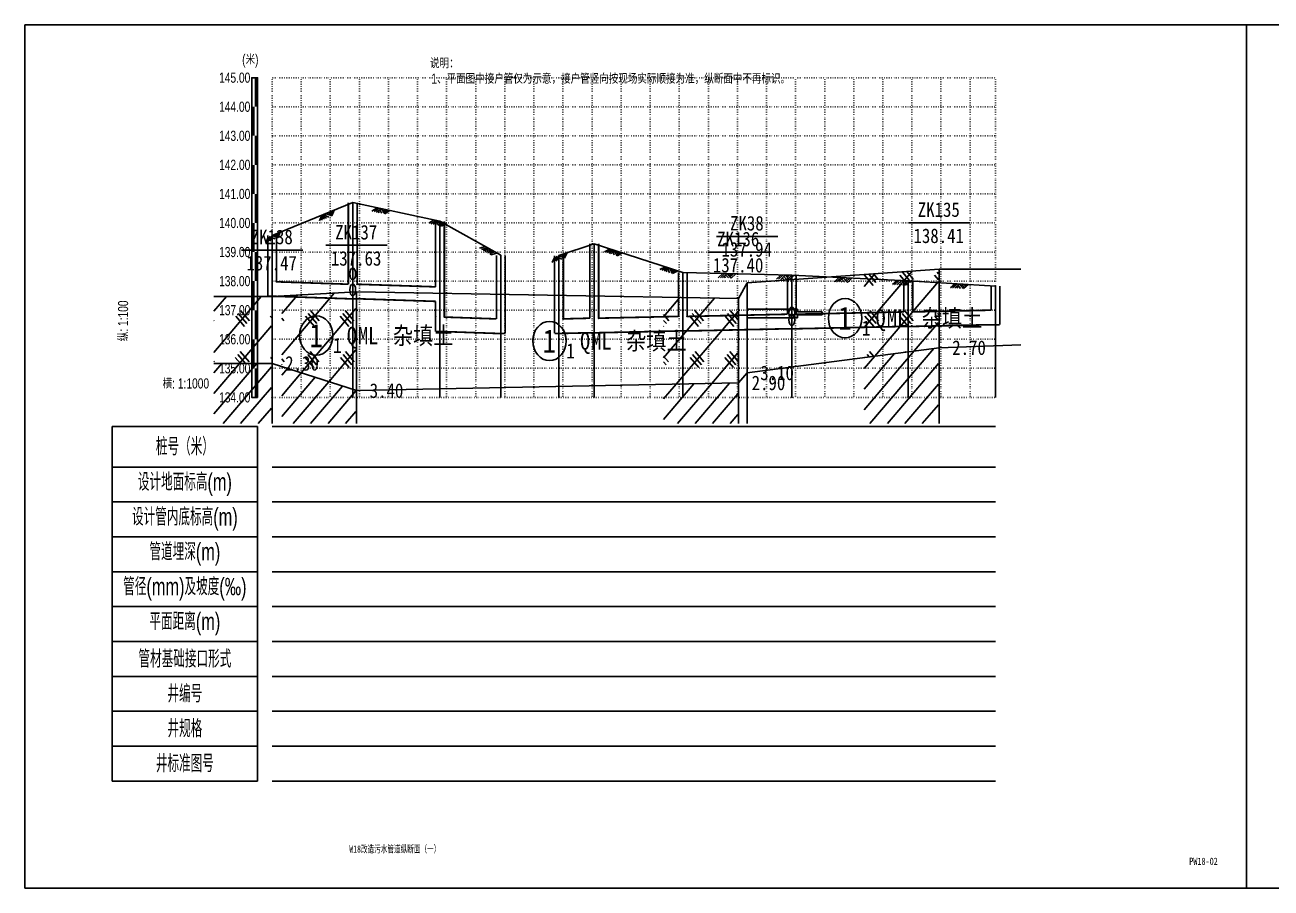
# Model space of a CAD drawing. Extents: x 529262 to 576451, y 2694391 to 2717535.
# Drawn here: x 571451.3 to 571879.8, y 2707946.5 to 2708243.5 of the extents above; entities that cross this region are included whole.
import ezdxf
from ezdxf.enums import TextEntityAlignment as Align
from ezdxf.xclip import XClip

# ---------------------------------------------------------------- set-up
doc = ezdxf.new("R2010")
doc.units = 0
doc.header["$XCLIPFRAME"] = 0
doc.linetypes.add('DOT', pattern=[6.35, 0, -6.35])
doc.linetypes.add('sx', pattern=[10, 5, 0, 5, 0])
for name, color, linetype in [('GICAD_QUYANG', 7, 'Continuous'), ('GPSCOMMON', 7, 'Continuous'), ('P-说明', 7, 'Continuous'), ('PP-COM', 7, 'Continuous'), ('W-标注', 2, 'Continuous'), ('图框线', 7, 'Continuous'), ('地质-原位曲线', 7, 'Continuous'), ('地质-地层符号', 3, 'Continuous'), ('地质-地层线', 7, 'Continuous'), ('地质-地面线', 7, 'Continuous'), ('地质-填充花纹', 4, 'Continuous'), ('地质-文字', 7, 'Continuous'), ('地质-标贯', 7, 'Continuous'), ('地质-钻孔', 7, 'Continuous'), ('纵断_分栏线', 5, 'Continuous'), ('纵断_地面线', 3, 'Continuous'), ('纵断_标注', 2, 'Continuous'), ('纵断_标注_支管', 2, 'Continuous'), ('纵断_表头', 2, 'Continuous'), ('纵断_设计线', 1, 'Continuous'), ('纵断_高程网格', 8, 'DOT')]:
    doc.layers.add(name, color=color, linetype=linetype)
doc.layers.add('纵断污水井', color=7, linetype='Continuous', lineweight=60)
doc.layers.add('纵断污水管', color=224, linetype='Continuous', lineweight=60)
doc.styles.add('JieTuHzTxt', font='smsim.shx', dxfattribs={"width": 0.7, "bigfont": 'smfs.shx'})
doc.styles.add('SEMDI', font='smsim.shx', dxfattribs={"width": 0.75, "bigfont": 'smfs.shx'})
doc.styles.add('SMEDI', font='smsim.shx', dxfattribs={"width": 0.75, "height": 3.5, "bigfont": 'smfs.shx'})
doc.styles.get("Standard").update_dxf_attribs({"font": '', "height": 2.5, "bigfont": 'smfs.shx'})
doc.styles.add('地层编号', font='', dxfattribs={"width": 0.7, "height": 4})
doc.styles.add('宋体', font='', dxfattribs={"width": 0.75})
doc.styles.add('层底标注', font='', dxfattribs={"width": 0.7, "height": 2.5})
doc.styles.add('岩土名称', font='', dxfattribs={"width": 0.7, "height": 3})
doc.styles.add('时代', font='', dxfattribs={"width": 0.7, "height": 3})
doc.styles.add('标贯动探', font='', dxfattribs={"width": 0.7, "height": 2.5})
doc.styles.add('钻孔标注', font='', dxfattribs={"width": 0.7, "height": 2.5})
doc.styles.get('Standard').set_extended_font_data('FangSong_GB2312')
doc.styles.get('地层编号').set_extended_font_data('FangSong_GB2312')
doc.styles.get('宋体').set_extended_font_data('SimSun')
doc.styles.get('层底标注').set_extended_font_data('FangSong_GB2312')
doc.styles.get('岩土名称').set_extended_font_data('FangSong_GB2312')
doc.styles.get('时代').set_extended_font_data('FangSong_GB2312')
doc.styles.get('标贯动探').set_extended_font_data('FangSong_GB2312')
doc.styles.get('钻孔标注').set_extended_font_data('FangSong_GB2312')
doc.linetypes.add('bzhjcx', pattern='A,0.001,[2,XX1.shx,S=1,R=0,X=1,Y=0],-2', length=2.001)

# ---------------------------------------------------------------- blocks, each defined once
blk = doc.blocks.new('A3WK')
at = {"layer": '图框线'}
blk.add_lwpolyline([(0, 0), (420, 0), (420, 297), (0, 297), (0, 0)], dxfattribs=at)
blk = doc.blocks.new('市政排水（YZ）_zdbt')
at = {"color": 0, "linetype": 'ByBlock', "lineweight": -2}
for p, q in [((-50, 0), (0, 0)), ((-50, -122), (-50, 0)), ((0, -122), (0, 0)), ((-50, -14), (0, -14)), ((-50, -26), (0, -26)), ((-50, -38), (0, -38)), ((-50, -50), (0, -50)), ((-50, -62), (0, -62)), ((-50, -74), (0, -74)), ((-50, -86), (0, -86)), ((-50, -98), (0, -98)), ((-50, -110), (0, -110)), ((-50, -122), (0, -122))]:
    blk.add_line(p, q, dxfattribs=at)
at = {"color": 0, "linetype": 'ByBlock', "lineweight": -2, "char_height": 6, "attachment_point": 5, "style": 'JieTuHzTxt'}
for s, insert in [('桩号（米）', (-25, -7)), ('设计地面标高(m)', (-25, -20)), ('设计管内底标高(m)', (-25, -32)), ('管道埋深(m)', (-25, -44)), ('管径(mm)及坡度(‰)', (-25, -56)), ('平面距离(m)', (-25, -68)), ('管材基础接口形式', (-25, -80)), ('井编号', (-25, -92)), ('井规格', (-25, -104)), ('井标准图号', (-25, -116))]:
    blk.add_mtext(s, dxfattribs=dict(at, insert=insert))
blk = doc.blocks.new('VSDesignLineBlock')
at = {"color": 0, "linetype": 'Continuous'}
for p, q in [((-1.5, 0), (-3, -1.5)), ((-0.75, 0), (-2.25, -1.5)), ((0, 0), (-1.5, -1.5)), ((0, 0), (1.5, -1.5)), ((1.5, 0), (0.75, -0.75)), ((2.25, 0), (1.12, -1.12)), ((3, 0), (1.5, -1.5)), ((-0.98, -0.98), (-0.46, -1.5)), ((-0.5, -0.5), (0.5, -1.5))]:
    blk.add_line(p, q, dxfattribs=at)
blk = doc.blocks.new('A$C46B51A9A')
at = {"color": 8}
for points in [[(-64.05, -64.52), (-64.05, -62.52), (-63.05, -64.52), (-63.05, -62.52)], [(-172.98, -76.24), (-172.98, -74.24), (-171.98, -76.24), (-171.98, -74.24)]]:
    blk.add_solid(points, dxfattribs=at)
at = {"layer": '地质-原位曲线', "color": 8, "linetype": 'Continuous'}
for p, q in [((-59.4, -10.28), (-39.4, -10.28)), ((-39.4, -10.28), (-39.4, -10.78)), ((-44.4, -11.78), (-59.4, -11.78)), ((-39.4, -10.78), (-49.4, -10.78)), ((-49.4, -10.78), (-49.4, -11.28)), ((-49.4, -11.28), (-44.4, -11.28)), ((-44.4, -11.28), (-44.4, -11.78)), ((-168.33, -13.5), (-158.33, -13.5)), ((-158.33, -15), (-168.33, -15)), ((-158.33, -13.5), (-158.33, -14)), ((-158.33, -14), (-153.33, -14)), ((-153.33, -14.5), (-158.33, -14.5)), ((-158.33, -14.5), (-158.33, -15)), ((-153.33, -14), (-153.33, -14.5))]:
    blk.add_line(p, q, dxfattribs=at)
at = {"layer": '地质-地层符号', "color": 8, "linetype": 'Continuous'}
for centre in [(-5.77, -8.6), (-35.55, -9.86), (-104.08, -13.05), (-69.03, -11.99), (-148.68, -15.07), (-255.64, -18.07), (-208.46, -19), (-69.03, -37.49), (-35.55, -36.49), (-5.77, -38.85), (-104.08, -42.43), (-208.46, -45), (-148.68, -45.82), (-255.64, -48.7), (-35.55, -58.74), (-69.03, -64.74), (-208.46, -68.13), (-5.77, -68.1), (-104.08, -72.93), (-255.64, -75.95), (-148.68, -76.82)]:
    blk.add_ellipse(centre, major_axis=(0, 3.38), ratio=1, dxfattribs=at)
at = {"layer": '地质-地层线', "color": 8}
for p, q in [((-59.55, -19.27), (-12.31, -16.71)), ((-12.31, -16.71), (0, -17.5)), ((-129.65, -20.15), (-79.28, -18.71)), ((-79.28, -18.71), (-59.55, -19.27)), ((0, -17.5), (20, -17.5)), ((-168.48, -24.49), (-129.65, -20.15)), ((-284.57, -22.85), (-264.57, -22.85)), ((-264.57, -22.85), (-247.48, -27.54)), ((-170.22, -26.21), (-168.48, -24.49)), ((-247.48, -27.54), (-170.22, -26.21))]:
    blk.add_line(p, q, dxfattribs=at)
at = {"layer": '地质-地层线', "color": 8, "linetype": 'bzhjcx'}
for p, q in [((-79.28, -56.71), (-59.55, -55.27)), ((-59.55, -55.27), (-12.31, -54.71)), ((-12.31, -54.71), (0, -66.5)), ((-129.65, -74.15), (-79.28, -56.71)), ((-264.57, -80.85), (-247.48, -63.54)), ((-247.48, -63.54), (-170.22, -62.71)), ((-170.22, -62.71), (-168.48, -64.49)), ((-168.48, -64.49), (-129.65, -74.15)), ((0, -66.5), (20, -66.5)), ((-284.57, -80.85), (-264.57, -80.85))]:
    blk.add_line(p, q, dxfattribs=at)
at = {"layer": '地质-地面线', "color": 8, "linetype": 'Continuous'}
for p, q in [((-12.31, -0.21), (0, 0)), ((0, 0), (20, 0)), ((-59.55, -3.27), (-12.31, -0.21)), ((-79.28, -6.71), (-59.55, -3.27)), ((-168.48, -8.99), (-129.65, -6.65)), ((-129.65, -6.65), (-79.28, -6.71)), ((-264.57, -11.35), (-247.48, -10.54)), ((-247.48, -10.54), (-170.22, -11.71)), ((-170.22, -11.71), (-168.48, -8.99)), ((-284.57, -11.35), (-264.57, -11.35))]:
    blk.add_line(p, q, dxfattribs=at)
at = {"layer": '地质-填充花纹', "color": 8, "linetype": 'Continuous'}
for p, q in [((-27.46, -12.48), (-15.39, -0.41)), ((-27.46, -5.4), (-22.95, -0.9)), ((-22.75, -2.37), (-24.15, -0.97)), ((-22.25, -1.87), (-23.21, -0.91)), ((-21.75, -1.37), (-22.27, -0.85)), ((-15.61, -2.37), (-17.38, -0.6)), ((-15.11, -1.87), (-16.5, -0.48)), ((-14.61, -1.37), (-15.56, -0.42)), ((-74.7, -17.29), (-60.93, -3.51)), ((-74.7, -10.22), (-69.48, -5)), ((-25.33, -17.41), (-12.46, -4.55)), ((-144.8, -16.68), (-135.11, -6.98)), ((-144.8, -9.6), (-142.63, -7.44)), ((-142.96, -9.44), (-144.73, -7.68)), ((-142.46, -8.94), (-143.89, -7.51)), ((-141.96, -8.44), (-142.95, -7.46)), ((-135.82, -9.44), (-137.58, -7.68)), ((-135.32, -8.94), (-137.08, -7.18)), ((-134.82, -8.44), (-136.21, -7.05)), ((-129.8, -8.46), (-130.58, -7.68)), ((-129.8, -7.46), (-130.08, -7.18)), ((-94.43, -8.74), (-92.39, -6.69)), ((-94.43, -15.81), (-85.32, -6.7)), ((-92.89, -8.94), (-94.43, -7.4)), ((-93.39, -9.44), (-94.43, -8.4)), ((-92.39, -8.44), (-94.14, -6.69)), ((-90.58, -19.03), (-79.43, -7.88)), ((-86.39, -9.44), (-88.16, -7.68)), ((-85.89, -8.94), (-87.66, -7.18)), ((-85.39, -8.44), (-87.14, -6.7)), ((-79.43, -9.26), (-81.02, -7.68)), ((-79.43, -8.26), (-80.52, -7.18)), ((-79.43, -7.26), (-79.99, -6.7)), ((-72.25, -9.44), (-74.02, -7.68)), ((-71.75, -8.94), (-73.52, -7.18)), ((-71.25, -8.44), (-73.02, -6.68)), ((-65.11, -9.44), (-66.87, -7.68)), ((-64.61, -8.94), (-66.37, -7.18)), ((-64.11, -8.44), (-65.87, -6.68)), ((-59.7, -7.85), (-59.87, -7.68)), ((-22.68, -9.44), (-24.45, -7.68)), ((-22.18, -8.94), (-23.95, -7.18)), ((-21.68, -8.44), (-23.45, -6.68)), ((-15.68, -9.44), (-17.45, -7.68)), ((-15.18, -8.94), (-16.95, -7.18)), ((-14.68, -8.44), (-16.45, -6.68)), ((-142.66, -21.61), (-129.8, -8.75)), ((-69.33, -18.99), (-59.7, -9.36)), ((-279.72, -17.24), (-273.82, -11.35)), ((-278.25, -22.85), (-266.75, -11.35)), ((-262.63, -21.37), (-252.02, -10.76)), ((-262.63, -14.3), (-259.44, -11.11)), ((-185.37, -14.82), (-182.08, -11.53)), ((-185.37, -21.89), (-175.11, -11.64)), ((-17.85, -17.01), (-12.46, -11.62)), ((-277.31, -16.51), (-279.08, -14.75)), ((-276.81, -16.01), (-278.58, -14.25)), ((-276.31, -15.51), (-278.08, -13.75)), ((-270.17, -16.51), (-271.93, -14.75)), ((-269.67, -16.01), (-271.43, -14.25)), ((-269.17, -15.51), (-270.93, -13.75)), ((-264.72, -14.96), (-264.93, -14.75)), ((-258.66, -24.47), (-247.63, -13.44)), ((-256.02, -16.51), (-257.79, -14.75)), ((-255.52, -16.01), (-257.29, -14.25)), ((-255.02, -15.51), (-256.79, -13.75)), ((-249.02, -16.51), (-250.79, -14.75)), ((-248.52, -16.01), (-250.29, -14.25)), ((-248.02, -15.51), (-249.79, -13.75)), ((-184.31, -15.51), (-185.37, -14.46)), ((-182.83, -26.43), (-170.37, -13.96)), ((-178.31, -16.51), (-180.08, -14.75)), ((-177.81, -16.01), (-179.58, -14.25)), ((-177.31, -15.51), (-179.08, -13.75)), ((-171.17, -16.51), (-172.94, -14.75)), ((-170.67, -16.01), (-172.44, -14.25)), ((-170.37, -15.32), (-171.94, -13.75)), ((-142.89, -16.51), (-144.65, -14.75)), ((-142.39, -16.01), (-144.15, -14.25)), ((-141.89, -15.51), (-143.65, -13.75)), ((-135.89, -16.51), (-137.65, -14.75)), ((-135.39, -16.01), (-137.15, -14.25)), ((-134.89, -15.51), (-136.65, -13.75)), ((-129.8, -15.46), (-130.51, -14.75)), ((-129.8, -14.46), (-130.01, -14.25)), ((-92.96, -16.01), (-94.43, -14.54)), ((-92.46, -15.51), (-94.23, -13.75)), ((-86.32, -16.51), (-88.09, -14.75)), ((-85.82, -16.01), (-87.59, -14.25)), ((-85.32, -15.51), (-87.09, -13.75)), ((-83.3, -18.82), (-79.43, -14.95)), ((-79.43, -16.4), (-81.09, -14.75)), ((-79.43, -15.4), (-80.59, -14.25)), ((-79.43, -14.4), (-80.09, -13.75)), ((-72.18, -16.51), (-73.94, -14.75)), ((-71.68, -16.01), (-73.44, -14.25)), ((-71.18, -15.51), (-72.94, -13.75)), ((-65.18, -16.51), (-66.94, -14.75)), ((-64.68, -16.01), (-66.44, -14.25)), ((-64.18, -15.51), (-65.94, -13.75)), ((-59.7, -14.85), (-59.8, -14.75)), ((-22.75, -16.51), (-24.52, -14.75)), ((-22.25, -16.01), (-24.02, -14.25)), ((-21.75, -15.51), (-23.52, -13.75)), ((-15.61, -16.51), (-17.38, -14.75)), ((-15.11, -16.01), (-16.88, -14.25)), ((-14.61, -15.51), (-16.38, -13.75)), ((-271.18, -22.85), (-264.72, -16.39)), ((-262.17, -15.51), (-262.63, -15.05)), ((-184.81, -16.01), (-185.37, -15.46)), ((-185.31, -16.51), (-185.37, -16.46)), ((-134.7, -20.72), (-129.8, -15.82)), ((-93.46, -16.51), (-94.43, -15.54)), ((-62.46, -19.19), (-59.7, -16.43)), ((-27.46, -30.15), (-14.11, -16.8)), ((-27.46, -26.62), (-17.85, -17.01)), ((-94.43, -33.49), (-79.66, -18.72)), ((-94.43, -29.95), (-83.3, -18.82)), ((-94.43, -26.42), (-86.94, -18.93)), ((-94.43, -22.88), (-90.58, -19.03)), ((-94.43, -19.35), (-94.22, -19.14)), ((-74.7, -20.83), (-72.77, -18.89)), ((-74.7, -24.36), (-69.33, -18.99)), ((-74.7, -27.9), (-65.9, -19.09)), ((-74.7, -31.43), (-62.46, -19.19)), ((-27.46, -23.08), (-21.59, -17.21)), ((-27.46, -19.55), (-25.33, -17.41)), ((-27.46, -33.69), (-12.46, -18.69)), ((-276.97, -22.85), (-278.51, -21.32)), ((-276.24, -22.59), (-278.01, -20.82)), ((-269.97, -22.85), (-271.51, -21.32)), ((-269.24, -22.59), (-271.01, -20.82)), ((-255.6, -23.09), (-257.36, -21.32)), ((-255.1, -22.59), (-256.86, -20.82)), ((-253.11, -26), (-247.63, -20.51)), ((-248.45, -23.09), (-250.22, -21.32)), ((-247.95, -22.59), (-249.72, -20.82)), ((-177.74, -23.09), (-179.51, -21.32)), ((-177.24, -22.59), (-179.01, -20.82)), ((-175.64, -26.3), (-170.37, -21.03)), ((-170.74, -23.09), (-172.51, -21.32)), ((-170.37, -22.46), (-172.01, -20.82)), ((-144.8, -34.35), (-130.72, -20.27)), ((-144.8, -30.82), (-134.7, -20.72)), ((-144.8, -27.28), (-138.68, -21.16)), ((-143.81, -21.74), (-144.23, -21.32)), ((-142.91, -21.64), (-143.73, -20.82)), ((-136.48, -20.92), (-136.58, -20.82)), ((-74.7, -34.97), (-59.7, -19.97)), ((-279.72, -24.31), (-278.25, -22.85)), ((-279.72, -27.85), (-274.72, -22.85)), ((-279.72, -31.39), (-271.18, -22.85)), ((-279.72, -34.92), (-267.64, -22.85)), ((-279.72, -38.46), (-264.72, -23.46)), ((-277.97, -22.85), (-279.01, -21.82)), ((-270.97, -22.85), (-272.01, -21.82)), ((-264.72, -21.96), (-264.86, -21.82)), ((-262.1, -22.59), (-262.63, -22.05)), ((-262.6, -23.09), (-262.63, -23.05)), ((-256.1, -23.59), (-257.86, -21.82)), ((-248.95, -23.59), (-250.72, -21.82)), ((-184.38, -22.59), (-185.37, -21.6)), ((-184.88, -23.09), (-185.37, -22.6)), ((-178.24, -23.59), (-180.01, -21.82)), ((-171.24, -23.59), (-173.01, -21.82)), ((-144.8, -23.75), (-142.66, -21.61)), ((-144.8, -37.89), (-129.8, -22.89)), ((-144.71, -21.84), (-144.73, -21.82)), ((-94.43, -37.02), (-79.43, -22.02)), ((-74.7, -38.5), (-59.7, -23.5)), ((-27.46, -37.22), (-12.46, -22.22)), ((-262.63, -24.9), (-261.43, -23.71)), ((-262.63, -28.44), (-258.66, -24.47)), ((-262.63, -31.97), (-255.89, -25.23)), ((-94.43, -40.56), (-79.43, -25.56)), ((-279.72, -41.99), (-264.72, -26.99)), ((-262.63, -35.51), (-253.11, -26)), ((-262.63, -39.04), (-250.34, -26.76)), ((-262.63, -42.58), (-247.63, -27.58)), ((-185.37, -39.57), (-172.04, -26.24)), ((-185.37, -36.03), (-175.64, -26.3)), ((-185.37, -32.5), (-179.24, -26.37)), ((-185.37, -28.96), (-182.83, -26.43)), ((-144.8, -41.42), (-129.8, -26.42)), ((-74.7, -42.04), (-59.7, -27.04)), ((-27.46, -40.76), (-12.46, -25.76)), ((-185.37, -43.1), (-170.37, -28.1)), ((-144.8, -44.96), (-129.8, -29.96)), ((-94.43, -44.09), (-79.43, -29.09)), ((-27.46, -44.3), (-12.46, -29.3)), ((-279.72, -45.53), (-264.72, -30.53)), ((-262.63, -46.12), (-247.63, -31.12)), ((-185.37, -46.64), (-170.37, -31.64)), ((-74.7, -45.57), (-59.7, -30.57)), ((-279.72, -49.06), (-264.72, -34.06)), ((-144.8, -48.5), (-129.8, -33.5)), ((-94.43, -47.63), (-79.43, -32.63)), ((-74.7, -49.11), (-59.7, -34.11)), ((-27.46, -47.83), (-12.46, -32.83)), ((-262.63, -49.65), (-247.63, -34.65)), ((-185.37, -50.17), (-170.37, -35.17)), ((-94.43, -51.16), (-79.43, -36.16)), ((-27.46, -51.37), (-12.46, -36.37)), ((-279.72, -52.6), (-264.72, -37.6)), ((-262.63, -53.19), (-247.63, -38.19)), ((-144.8, -52.03), (-129.8, -37.03)), ((-74.7, -52.65), (-59.7, -37.65)), ((-185.37, -53.71), (-170.37, -38.71)), ((-144.8, -55.57), (-129.8, -40.57)), ((-94.43, -54.7), (-79.43, -39.7)), ((-27.45, -54.89), (-12.46, -39.9)), ((-279.72, -56.13), (-264.72, -41.13)), ((-262.63, -56.72), (-247.63, -41.72)), ((-185.37, -57.24), (-170.37, -42.24)), ((-74.7, -56.18), (-59.7, -41.18)), ((-279.72, -59.67), (-264.72, -44.67)), ((-144.8, -59.1), (-129.8, -44.1)), ((-94.43, -58.24), (-79.43, -43.24)), ((-71.1, -56.11), (-59.7, -44.72)), ((-23.87, -54.84), (-12.46, -43.44)), ((-262.63, -60.26), (-247.63, -45.26)), ((-185.37, -60.78), (-170.37, -45.78)), ((-94.43, -61.77), (-79.43, -46.77)), ((-20.29, -54.8), (-12.46, -46.97)), ((-279.72, -63.21), (-264.72, -48.21)), ((-262.63, -63.79), (-247.63, -48.79)), ((-144.8, -62.64), (-129.8, -47.64)), ((-67.29, -55.84), (-59.7, -48.25)), ((-183.91, -62.86), (-170.37, -49.32)), ((-144.8, -66.17), (-129.8, -51.17)), ((-89.3, -60.18), (-79.43, -50.31)), ((-16.71, -54.76), (-12.46, -50.51)), ((-279.72, -66.74), (-264.72, -51.74)), ((-262.63, -67.33), (-247.63, -52.33)), ((-180.34, -62.82), (-170.37, -52.85)), ((-63.47, -55.56), (-59.7, -51.79)), ((-279.72, -70.28), (-264.72, -55.28)), ((-144.8, -69.71), (-129.8, -54.71)), ((-83.89, -58.3), (-79.43, -53.84)), ((-64.91, -57.57), (-64.91, -55.66)), ((-27.46, -55.27), (-12.46, -55.27)), ((-26.41, -55.27), (-26.41, -54.88)), ((-22.91, -57.57), (-22.91, -55.27)), ((-19.41, -55.27), (-19.41, -54.79)), ((-15.91, -57.57), (-15.91, -55.27)), ((-13.13, -54.71), (-12.46, -54.04)), ((-262.63, -70.86), (-247.63, -55.86)), ((-176.76, -62.78), (-170.37, -56.39)), ((-82.41, -59.87), (-82.41, -57.79)), ((-81.79, -57.57), (-79.43, -57.57)), ((-74.7, -57.57), (-59.7, -57.57)), ((-71.91, -57.57), (-71.91, -56.17)), ((-68.41, -59.87), (-68.41, -57.57)), ((-61.41, -59.87), (-61.41, -57.57)), ((-27.46, -57.57), (-12.46, -57.57)), ((-26.41, -59.71), (-26.41, -57.57)), ((-19.41, -59.71), (-19.41, -57.57)), ((-279.72, -73.81), (-264.72, -58.81)), ((-261.77, -73.54), (-247.63, -59.4)), ((-173.19, -62.74), (-170.37, -59.92)), ((-142.51, -70.96), (-129.8, -58.24)), ((-88.43, -59.87), (-79.43, -59.87)), ((-85.91, -62.17), (-85.91, -59.87)), ((-74.7, -59.87), (-59.7, -59.87)), ((-71.91, -62.17), (-71.91, -59.87)), ((-64.91, -62.17), (-64.91, -59.87)), ((-139.68, -71.66), (-129.8, -61.78)), ((-92.91, -62.17), (-92.91, -61.43)), ((-279.72, -77.35), (-264.72, -62.35)), ((-258.24, -73.54), (-247.63, -62.94)), ((-180.41, -64.47), (-180.41, -62.82)), ((-173.41, -64.47), (-173.41, -62.74)), ((-94.43, -62.17), (-79.43, -62.17)), ((-89.41, -64.47), (-89.41, -62.17)), ((-82.41, -64.47), (-82.41, -62.17)), ((-74.7, -62.17), (-59.7, -62.17)), ((-68.41, -64.47), (-68.41, -62.17)), ((-61.41, -64.47), (-61.41, -62.17)), ((-279.68, -80.85), (-264.72, -65.88)), ((-248.39, -64.47), (-247.63, -64.47)), ((-185.37, -64.47), (-170.37, -64.47)), ((-183.91, -66.77), (-183.91, -64.47)), ((-176.91, -66.77), (-176.91, -64.47)), ((-136.85, -72.36), (-129.8, -65.32)), ((-94.43, -64.47), (-79.43, -64.47)), ((-92.91, -66.77), (-92.91, -64.47)), ((-85.91, -66.77), (-85.91, -64.47)), ((-74.7, -64.47), (-59.7, -64.47)), ((-71.91, -65.27), (-71.91, -64.47)), ((-64.91, -65.27), (-64.91, -64.47)), ((-250.66, -66.77), (-247.63, -66.77)), ((-250.41, -69.07), (-250.41, -66.77)), ((-185.37, -66.77), (-170.37, -66.77)), ((-180.41, -69.07), (-180.41, -66.77)), ((-173.41, -69.07), (-173.41, -66.77)), ((-94.43, -66.77), (-79.43, -66.77)), ((-89.41, -69.07), (-89.41, -66.77)), ((-82.41, -69.07), (-82.41, -66.77)), ((-276.15, -80.85), (-264.72, -69.42)), ((-253.91, -71.37), (-253.91, -70.06)), ((-252.94, -69.07), (-247.63, -69.07)), ((-185.37, -69.07), (-170.37, -69.07)), ((-183.91, -71.37), (-183.91, -69.07)), ((-176.91, -71.37), (-176.91, -69.07)), ((-134.02, -73.07), (-129.8, -68.85)), ((-94.43, -69.07), (-79.43, -69.07)), ((-92.91, -71.37), (-92.91, -69.07)), ((-85.91, -71.37), (-85.91, -69.07)), ((-255.21, -71.37), (-247.63, -71.37)), ((-250.41, -73.54), (-250.41, -71.37)), ((-185.37, -71.37), (-170.37, -71.37)), ((-180.41, -72.71), (-180.41, -71.37)), ((-173.41, -72.71), (-173.41, -71.37)), ((-144.8, -71.37), (-140.83, -71.37)), ((-141.91, -71.37), (-141.91, -71.1)), ((-138.41, -73.67), (-138.41, -71.97)), ((-131.18, -73.77), (-129.8, -72.39)), ((-94.43, -71.37), (-79.43, -71.37)), ((-89.41, -73.67), (-89.41, -71.37)), ((-82.41, -73.67), (-82.41, -71.37)), ((-272.61, -80.85), (-264.72, -72.95)), ((-144.8, -73.67), (-131.59, -73.67)), ((-141.91, -75.97), (-141.91, -73.67)), ((-134.91, -75.97), (-134.91, -73.67)), ((-94.43, -73.67), (-79.43, -73.67)), ((-92.91, -75.97), (-92.91, -73.67)), ((-85.91, -75.97), (-85.91, -73.67)), ((-269.08, -80.85), (-264.72, -76.49)), ((-144.8, -75.97), (-129.8, -75.97)), ((-138.41, -78.27), (-138.41, -75.97)), ((-131.41, -78.27), (-131.41, -75.97)), ((-94.43, -75.97), (-79.43, -75.97)), ((-89.41, -78.27), (-89.41, -75.97)), ((-82.41, -78.27), (-82.41, -75.97)), ((-144.8, -78.27), (-129.8, -78.27)), ((-141.91, -79.15), (-141.91, -78.27)), ((-134.91, -79.15), (-134.91, -78.27)), ((-94.43, -78.27), (-79.43, -78.27)), ((-92.91, -80.57), (-92.91, -78.27)), ((-85.91, -80.57), (-85.91, -78.27)), ((-278.41, -82.87), (-278.41, -80.85)), ((-271.41, -82.87), (-271.41, -80.85)), ((-265.54, -80.85), (-264.72, -80.03)), ((-94.43, -80.57), (-79.43, -80.57)), ((-89.41, -81.19), (-89.41, -80.57)), ((-82.41, -81.55), (-82.41, -80.57)), ((-279.72, -82.87), (-264.72, -82.87)), ((-274.91, -85.17), (-274.91, -82.87)), ((-267.91, -85.17), (-267.91, -82.87)), ((-279.72, -85.17), (-264.72, -85.17)), ((-278.41, -85.85), (-278.41, -85.17)), ((-271.41, -85.85), (-271.41, -85.17))]:
    blk.add_line(p, q, dxfattribs=at)
at = {"layer": '地质-钻孔', "color": 8, "linetype": 'Continuous'}
for p, q in [((-18.5, 7.8), (-6.12, 7.8)), ((-6.19, 8), (6.19, 8)), ((-65.74, 4.72), (-53.36, 4.72)), ((-135.84, 1.35), (-123.46, 1.35)), ((-85.47, 1.3), (-73.1, 1.3)), ((-174.67, -1), (-162.29, -1)), ((-270.76, -3.35), (-258.38, -3.35)), ((-253.67, -2.54), (-241.29, -2.54)), ((-176.41, -3.71), (-164.03, -3.71)), ((-13.81, -59.71), (-10.81, -59.71)), ((-171.72, -72.71), (-168.72, -72.71)), ((-248.98, -73.54), (-245.98, -73.54)), ((-131.15, -79.15), (-128.15, -79.15)), ((-80.78, -81.71), (-77.78, -81.71)), ((-266.07, -85.85), (-263.07, -85.85)), ((-1.5, -91.5), (1.5, -91.5))]:
    blk.add_line(p, q, dxfattribs=at)
at = {"layer": '地质-钻孔', "color": 8, "linetype": 'sx'}
for p, q in [((-12.31, -0.21), (-12.31, -59.71)), ((0, 0), (0, -91.5)), ((-59.55, -3.27), (-59.55, -65.27)), ((-129.65, -6.65), (-129.65, -79.15)), ((-79.28, -6.71), (-79.28, -81.71)), ((-247.48, -10.54), (-247.48, -73.54)), ((-168.48, -8.99), (-168.48, -89.49)), ((-264.57, -11.35), (-264.57, -85.85)), ((-170.22, -11.71), (-170.22, -72.71))]:
    blk.add_line(p, q, dxfattribs=at)
at = {"layer": '地质-钻孔', "color": 8, "linetype": 'Continuous'}
for points in [[(-61.05, -65.27), (-58.05, -65.27), (-59.55, -66.77)], [(-169.98, -89.49), (-166.98, -89.49), (-168.48, -90.99)]]:
    blk.add_solid(points, dxfattribs=at)
at = {"layer": 'GICAD_QUYANG', "color": 8, "linetype": 'Continuous', "width": 0.7}
for s, p in [('12.05', (-69.9, -64.52)), ('13.25', (-178.82, -76.24))]:
    blk.add_text(s, height=2, dxfattribs=at).set_placement(p)
at = {"layer": '地质-地层符号', "color": 8, "linetype": 'Continuous'}
for s, height, style, p in [('1', 4, '地层编号', (-36.93, -11.86)), ('Q', 3, '时代', (-29.36, -11.36)), ('ML', 3, '时代', (-27.09, -11.36)), ('杂填土', 3, '岩土名称', (-20.06, -11.36)), ('1', 4, '地层编号', (-7.16, -10.6)), ('Q', 3, '时代', (0.41, -10.1)), ('ML', 3, '时代', (2.69, -10.1)), ('杂填土', 3, '岩土名称', (9.71, -10.1)), ('1', 4, '地层编号', (-70.42, -13.99)), ('Q', 3, '时代', (-62.85, -13.49)), ('ML', 3, '时代', (-60.58, -13.49)), ('杂填土', 3, '岩土名称', (-53.55, -13.49)), ('1', 2.6, '地层编号', (-32.16, -12.86)), ('1', 2.6, '地层编号', (-2.39, -11.6)), ('1', 4, '地层编号', (-105.47, -15.05)), ('Q', 3, '时代', (-97.9, -14.55)), ('ML', 3, '时代', (-95.62, -14.55)), ('杂填土', 3, '岩土名称', (-88.6, -14.55)), ('1', 2.6, '地层编号', (-65.65, -14.99)), ('1', 4, '地层编号', (-150.06, -17.07)), ('Q', 3, '时代', (-142.5, -16.57)), ('ML', 3, '时代', (-140.22, -16.57)), ('杂填土', 3, '岩土名称', (-133.19, -16.57)), ('1', 2.6, '地层编号', (-100.7, -16.05)), ('1', 4, '地层编号', (-257.02, -20.07)), ('Q', 3, '时代', (-249.45, -19.57)), ('ML', 3, '时代', (-247.18, -19.57)), ('杂填土', 3, '岩土名称', (-240.15, -19.57)), ('1', 4, '地层编号', (-209.85, -21)), ('杂填土', 3, '岩土名称', (-192.98, -20.5)), ('1', 2.6, '地层编号', (-145.3, -18.07)), ('1', 2.6, '地层编号', (-252.25, -21.07)), ('Q', 3, '时代', (-202.28, -20.5)), ('ML', 3, '时代', (-200, -20.5)), ('1', 2.6, '地层编号', (-205.08, -22)), ('2', 4, '地层编号', (-70.42, -39.49)), ('Q', 3, '时代', (-62.85, -38.99)), ('AL', 3, '时代', (-59.58, -38.99)), ('黏土', 3, '岩土名称', (-54.59, -38.99)), ('2', 4, '地层编号', (-36.93, -38.49)), ('Q', 3, '时代', (-29.36, -37.99)), ('AL', 3, '时代', (-26.09, -37.99)), ('黏土', 3, '岩土名称', (-21.1, -37.99)), ('1', 2.6, '地层编号', (-65.65, -40.49)), ('1', 2.6, '地层编号', (-32.16, -39.49)), ('2', 4, '地层编号', (-7.16, -40.85)), ('Q', 3, '时代', (0.41, -40.35)), ('AL', 3, '时代', (3.68, -40.35)), ('黏土', 3, '岩土名称', (8.68, -40.35)), ('2', 4, '地层编号', (-105.47, -44.43)), ('黏土', 3, '岩土名称', (-89.63, -43.93)), ('1', 2.6, '地层编号', (-2.39, -41.85)), ('Q', 3, '时代', (-97.9, -43.93)), ('AL', 3, '时代', (-94.63, -43.93)), ('2', 4, '地层编号', (-209.85, -47)), ('Q', 3, '时代', (-202.28, -46.5)), ('AL', 3, '时代', (-199.01, -46.5)), ('黏土', 3, '岩土名称', (-194.02, -46.5)), ('2', 4, '地层编号', (-150.06, -47.82)), ('Q', 3, '时代', (-142.5, -47.32)), ('AL', 3, '时代', (-139.22, -47.32)), ('黏土', 3, '岩土名称', (-134.23, -47.32)), ('1', 2.6, '地层编号', (-100.7, -45.43)), ('2', 4, '地层编号', (-257.02, -50.7)), ('黏土', 3, '岩土名称', (-241.19, -50.2)), ('1', 2.6, '地层编号', (-205.08, -48)), ('1', 2.6, '地层编号', (-145.3, -48.82)), ('1', 2.6, '地层编号', (-252.25, -51.7)), ('Q', 3, '时代', (-249.45, -50.2)), ('AL', 3, '时代', (-246.18, -50.2)), ('5', 4, '地层编号', (-36.93, -60.74)), ('C', 3, '时代', (-31.16, -60.24)), ('石灰岩', 3, '岩土名称', (-28.09, -60.24)), ('5', 4, '地层编号', (-70.42, -66.74)), ('C', 3, '时代', (-64.65, -66.24)), ('石灰岩', 3, '岩土名称', (-61.57, -66.24)), ('5', 4, '地层编号', (-209.85, -70.13)), ('石灰岩', 3, '岩土名称', (-201, -69.63)), ('5', 4, '地层编号', (-7.16, -70.1)), ('石灰岩', 3, '岩土名称', (1.69, -69.6)), ('C', 3, '时代', (-204.08, -69.63)), ('C', 3, '时代', (-1.39, -69.6)), ('5', 4, '地层编号', (-105.47, -74.93)), ('C', 3, '时代', (-99.7, -74.43)), ('石灰岩', 3, '岩土名称', (-96.62, -74.43)), ('5', 4, '地层编号', (-257.02, -77.95)), ('C', 3, '时代', (-251.25, -77.45)), ('石灰岩', 3, '岩土名称', (-248.18, -77.45)), ('5', 4, '地层编号', (-150.06, -78.82)), ('石灰岩', 3, '岩土名称', (-141.22, -78.32)), ('C', 3, '时代', (-144.3, -78.32))]:
    blk.add_text(s, height=height, dxfattribs=dict(at, style=style)).set_placement(p)
at = {"layer": '地质-地层符号', "color": 8, "linetype": 'Continuous', "style": '时代', "width": 0.8}
for p in [(-60.58, -39.49), (-27.09, -38.49), (2.69, -40.85), (-95.62, -44.43), (-200, -47), (-140.22, -47.82), (-247.18, -50.7)]:
    blk.add_text('4', height=1.8, dxfattribs=at).set_placement(p)
at = {"layer": '地质-文字', "color": 8, "linetype": 'Continuous', "style": '层底标注'}
for s, p in [('3.30', (-9.66, -17.96)), ('3.50', (2.65, -18.75)), ('2.70', (-127, -21.4)), ('2.40', (-76.63, -19.96)), ('3.20', (-56.9, -20.52)), ('2.30', (-261.92, -24.1)), ('3.10', (-165.83, -25.74)), ('2.90', (-167.57, -27.46)), ('3.40', (-244.83, -28.79)), ('10.90', (-9.66, -55.96)), ('10.00', (-76.63, -57.96)), ('10.40', (-56.9, -56.52)), ('11.90', (-9.66, -60.96)), ('10.20', (-167.57, -63.96)), ('10.60', (-244.83, -64.79)), ('11.10', (-165.83, -65.74)), ('12.40', (-56.9, -66.52)), ('13.30', (2.65, -67.75)), ('12.60', (-244.83, -74.79)), ('12.20', (-167.57, -73.96)), ('13.50', (-127, -75.4)), ('14.50', (-127, -80.4)), ('13.90', (-261.92, -82.1)), ('15.00', (-76.63, -82.96)), ('14.90', (-261.92, -87.1)), ('16.10', (-165.83, -90.74)), ('18.30', (2.65, -92.75))]:
    blk.add_text(s, height=2.5, dxfattribs=at).set_placement(p)
at = {"layer": '地质-标贯', "color": 8, "linetype": 'Continuous', "style": '标贯动探'}
blk.add_text('N=8', height=2.5, dxfattribs=at).set_placement((-162.02, -42.71))
at = {"layer": '地质-钻孔', "color": 8, "linetype": 'Continuous', "style": '钻孔标注'}
for s, p in [('ZK133', (-16.63, 8.79)), ('ZK40', (-3.46, 9)), ('ZK134', (-63.88, 5.73)), ('139.70', (-17.5, 4.29)), ('139.74', (-5.19, 4.5)), ('ZK135', (-133.97, 2.35)), ('ZK39', (-82.74, 2.29)), ('ZK38', (-171.94, 0.01)), ('139.08', (-64.74, 1.23)), ('ZK138', (-268.89, -2.35)), ('ZK137', (-251.8, -1.54)), ('138.41', (-134.84, -2.15)), ('138.40', (-84.47, -2.21)), ('ZK136', (-174.54, -2.71)), ('137.94', (-173.67, -4.49)), ('137.63', (-252.67, -6.04)), ('137.47', (-269.76, -6.85)), ('137.40', (-175.41, -7.21))]:
    blk.add_text(s, height=2.5, dxfattribs=at).set_placement(p)

msp = doc.modelspace()

# ---------------------------------------------------------------- linework, layer by layer
for p in [(571537.768, 2708155.121), (571565.481, 2708154.29), (571756.52, 2708144.763), (571595.481, 2708142.99), (571636.399, 2708142.361), (571648.545, 2708142.604), (571678.974, 2708143.212), (571716.479, 2708143.963)]:
    msp.add_point(p)
at = {"layer": 'GPSCOMMON'}
msp.add_point((571536.268, 2708115.361), dxfattribs=at)
at = {"layer": 'PP-COM'}
msp.add_line((571451.268, 2707946.518), (576451.268, 2707946.518), dxfattribs=at)
at = {"layer": '纵断_分栏线'}
for p, q in [((571536.268, 2708105.361), (571784.98, 2708105.361)), ((571536.268, 2708091.361), (571784.98, 2708091.361)), ((571536.268, 2708079.361), (571784.98, 2708079.361)), ((571536.268, 2708067.361), (571784.98, 2708067.361)), ((571536.268, 2708055.361), (571784.98, 2708055.361)), ((571536.268, 2708043.361), (571784.98, 2708043.361)), ((571536.268, 2708031.361), (571784.98, 2708031.361)), ((571536.268, 2708019.361), (571784.98, 2708019.361)), ((571536.268, 2708007.361), (571784.98, 2708007.361)), ((571536.268, 2707995.361), (571784.98, 2707995.361)), ((571536.268, 2707983.361), (571784.98, 2707983.361))]:
    msp.add_line(p, q, dxfattribs=at)
at = {"layer": '纵断_地面线'}
for points in [[(571536.268, 2708171.071), (571563.981, 2708182.361), (571593.981, 2708175.961), (571614.899, 2708164.261)], [(571634.899, 2708164.161), (571647.045, 2708168.191), (571677.474, 2708158.367), (571714.979, 2708157.361), (571755.02, 2708155.409), (571784.98, 2708153.661)]]:
    msp.add_lwpolyline(points, dxfattribs=at)
at = {"layer": '纵断_标注'}
for p, q in [((571563.981, 2708182.361), (571563.981, 2708115.361)), ((571593.981, 2708175.961), (571593.981, 2708115.361)), ((571536.268, 2708171.071), (571536.268, 2708115.361)), ((571647.045, 2708168.191), (571647.045, 2708115.361)), ((571614.899, 2708164.261), (571614.899, 2708115.361)), ((571634.899, 2708164.161), (571634.899, 2708115.361)), ((571677.474, 2708158.367), (571677.474, 2708115.361)), ((571714.979, 2708157.361), (571714.979, 2708115.361)), ((571755.02, 2708155.409), (571755.02, 2708115.361)), ((571784.98, 2708153.661), (571784.98, 2708115.361))]:
    msp.add_line(p, q, dxfattribs=at)
for points in [[(571481.268, 2708115.361, 0, 0, 0), (571481.268, 2708140.694, 1, 0, 0), (571481.268, 2708148.694, 0, 0, 0)], [(571481.268, 2708115.361, 0, 0, 0), (571506.601, 2708115.361, 1, 0, 0), (571514.601, 2708115.361, 0, 0, 0)]]:
    msp.add_lwpolyline(points, format="xyseb", dxfattribs=at)
msp.add_point((571592.481, 2708143.191), dxfattribs=at)
at = {"layer": '纵断_标注_支管'}
for p in [(571563.981, 2708115.361), (571563.981, 2708115.361), (571714.979, 2708115.361), (571714.979, 2708115.361)]:
    msp.add_point(p, dxfattribs=at)
at = {"layer": '纵断_表头'}
msp.add_lwpolyline([(571531.268, 2708115.361), (571529.268, 2708115.361), (571529.268, 2708225.361), (571531.268, 2708225.361), (571531.268, 2708115.361)], dxfattribs=at)
at = {"layer": '纵断_表头', "const_width": 1}
for points in [[(571530.768, 2708215.361), (571530.768, 2708225.361)], [(571529.768, 2708205.361), (571529.768, 2708215.361)], [(571530.768, 2708195.361), (571530.768, 2708205.361)], [(571529.768, 2708185.361), (571529.768, 2708195.361)], [(571530.768, 2708175.361), (571530.768, 2708185.361)], [(571529.768, 2708165.361), (571529.768, 2708175.361)], [(571530.768, 2708155.361), (571530.768, 2708165.361)], [(571529.768, 2708145.361), (571529.768, 2708155.361)], [(571530.768, 2708135.361), (571530.768, 2708145.361)], [(571529.768, 2708125.361), (571529.768, 2708135.361)], [(571530.768, 2708115.361), (571530.768, 2708125.361)]]:
    msp.add_lwpolyline(points, dxfattribs=at)
at = {"layer": '纵断_设计线'}
for points in [[(571536.268, 2708171.071), (571563.981, 2708182.361), (571593.981, 2708175.961), (571614.899, 2708164.261)], [(571634.899, 2708164.161), (571647.045, 2708168.191), (571677.474, 2708158.367), (571714.979, 2708157.361), (571755.02, 2708155.409), (571784.98, 2708153.661)]]:
    msp.add_lwpolyline(points, dxfattribs=at)
at = {"layer": '纵断_高程网格', "ltscale": 0.0787}
for p, q in [((571536.268, 2708225.361), (571784.98, 2708225.361)), ((571536.268, 2708225.361), (571536.268, 2708115.361)), ((571546.268, 2708225.361), (571546.268, 2708115.361)), ((571556.268, 2708225.361), (571556.268, 2708115.361)), ((571566.268, 2708225.361), (571566.268, 2708115.361)), ((571576.268, 2708225.361), (571576.268, 2708115.361)), ((571586.268, 2708225.361), (571586.268, 2708115.361)), ((571596.268, 2708225.361), (571596.268, 2708115.361)), ((571606.268, 2708225.361), (571606.268, 2708115.361)), ((571616.268, 2708225.361), (571616.268, 2708115.361)), ((571626.268, 2708225.361), (571626.268, 2708115.361)), ((571636.268, 2708225.361), (571636.268, 2708115.361)), ((571646.268, 2708225.361), (571646.268, 2708115.361)), ((571656.268, 2708225.361), (571656.268, 2708115.361)), ((571666.268, 2708225.361), (571666.268, 2708115.361)), ((571676.268, 2708225.361), (571676.268, 2708115.361)), ((571686.268, 2708225.361), (571686.268, 2708115.361)), ((571696.268, 2708225.361), (571696.268, 2708115.361)), ((571706.268, 2708225.361), (571706.268, 2708115.361)), ((571716.268, 2708225.361), (571716.268, 2708115.361)), ((571726.268, 2708225.361), (571726.268, 2708115.361)), ((571736.268, 2708225.361), (571736.268, 2708115.361)), ((571746.268, 2708225.361), (571746.268, 2708115.361)), ((571756.268, 2708225.361), (571756.268, 2708115.361)), ((571766.268, 2708225.361), (571766.268, 2708115.361)), ((571776.268, 2708225.361), (571776.268, 2708115.361)), ((571784.98, 2708225.361), (571784.98, 2708115.361)), ((571536.268, 2708215.361), (571784.98, 2708215.361)), ((571536.268, 2708205.361), (571784.98, 2708205.361)), ((571536.268, 2708195.361), (571784.98, 2708195.361)), ((571536.268, 2708185.361), (571784.98, 2708185.361)), ((571536.268, 2708175.361), (571784.98, 2708175.361)), ((571536.268, 2708165.361), (571784.98, 2708165.361)), ((571536.268, 2708155.361), (571784.98, 2708155.361)), ((571536.268, 2708145.361), (571784.98, 2708145.361)), ((571536.268, 2708135.361), (571784.98, 2708135.361)), ((571536.268, 2708125.361), (571784.98, 2708125.361)), ((571536.268, 2708115.361), (571784.98, 2708115.361))]:
    msp.add_line(p, q, dxfattribs=at)
at = {"layer": '纵断污水井', "const_width": 0.6}
for points in [[(571562.481, 2708182.361), (571562.481, 2708154.29)], [(571565.481, 2708182.361), (571565.481, 2708154.291)], [(571592.481, 2708175.961), (571592.481, 2708153.39)], [(571595.481, 2708175.961), (571595.481, 2708142.991)], [(571534.768, 2708171.071), (571534.768, 2708150.121)], [(571537.768, 2708171.071), (571537.768, 2708155.121)], [(571645.545, 2708168.191), (571645.545, 2708142.604)], [(571648.545, 2708168.191), (571648.545, 2708142.601)], [(571613.399, 2708164.261), (571613.399, 2708142.362)], [(571616.399, 2708164.261), (571616.399, 2708137.361)], [(571633.399, 2708164.161), (571633.399, 2708137.361)], [(571636.399, 2708164.161), (571636.399, 2708142.361)], [(571675.974, 2708158.367), (571675.974, 2708143.212)], [(571678.974, 2708158.367), (571678.974, 2708143.211)], [(571713.479, 2708157.361), (571713.479, 2708143.963)], [(571716.479, 2708157.361), (571716.479, 2708143.961)], [(571753.52, 2708155.409), (571753.52, 2708144.763)], [(571756.52, 2708155.409), (571756.52, 2708144.761)], [(571783.48, 2708153.661), (571783.48, 2708145.363)], [(571786.48, 2708153.661), (571786.48, 2708140.361)], [(571534.768, 2708150.121), (571537.768, 2708150.121)], [(571562.481, 2708149.291), (571565.481, 2708149.291)], [(571592.481, 2708137.991), (571592.481, 2708148.391)], [(571783.48, 2708140.361), (571786.48, 2708140.361)], [(571592.481, 2708137.991), (571595.481, 2708137.991)], [(571613.399, 2708137.361), (571616.399, 2708137.361)], [(571633.399, 2708137.361), (571636.399, 2708137.361)], [(571645.545, 2708137.601), (571648.545, 2708137.601)], [(571675.974, 2708138.211), (571678.974, 2708138.211)], [(571713.479, 2708138.961), (571716.479, 2708138.961)], [(571753.52, 2708139.761), (571756.52, 2708139.761)]]:
    msp.add_lwpolyline(points, dxfattribs=at)
at = {"layer": '纵断污水管', "const_width": 0.6}
for points in [[(571537.768, 2708155.121), (571562.481, 2708154.29)], [(571565.481, 2708154.29), (571592.481, 2708153.39)], [(571537.768, 2708150.121), (571562.481, 2708149.29)], [(571565.481, 2708149.29), (571592.481, 2708148.39)], [(571716.479, 2708143.963), (571753.52, 2708144.763)], [(571756.52, 2708144.763), (571783.48, 2708145.363)], [(571595.481, 2708142.99), (571613.399, 2708142.362)], [(571636.399, 2708142.361), (571645.545, 2708142.604)], [(571648.545, 2708142.604), (571675.974, 2708143.212)], [(571678.974, 2708143.212), (571713.479, 2708143.963)], [(571756.52, 2708139.763), (571783.48, 2708140.363)], [(571595.481, 2708137.99), (571613.399, 2708137.362)], [(571636.399, 2708137.361), (571645.545, 2708137.604)], [(571648.545, 2708137.604), (571675.974, 2708138.212)], [(571678.974, 2708138.212), (571713.479, 2708138.963)], [(571716.479, 2708138.963), (571753.52, 2708139.763)]]:
    msp.add_lwpolyline(points, dxfattribs=at)
at = {"layer": '纵断污水管', "lineweight": 30}
for centre in [(571563.981, 2708157.825), (571563.981, 2708152.33), (571714.979, 2708144.441), (571714.979, 2708142.003)]:
    msp.add_ellipse(centre, major_axis=(0, 2), ratio=0.5, dxfattribs=at)

# ---------------------------------------------------------------- block references
at = {"layer": 'GPSCOMMON'}
ref = msp.add_blockref('A$C46B51A9A', (571986.03, 2708172.761), dxfattribs=dict(at, xscale=1.699999999999989, yscale=2))
XClip(ref).set_block_clipping_path([(-276.3570429329, -33.2108330084), (-113.0937433457, 8.4753538745)])
at = {"layer": '纵断_标注'}
for p, rotation in [((571554.79, 2708178.617), 22.16540509022466), ((571573.834, 2708180.259), 347.9574248572397), ((571593.394, 2708176.086), 347.9574248572397), ((571536.268, 2708171.071), 22.16540509022466), ((571610.912, 2708166.491), 330.7806662397455), ((571653.899, 2708165.978), 342.1066986365414), ((571634.899, 2708164.161), 18.35465690916745), ((571672.932, 2708159.833), 342.1066986365414), ((571692.696, 2708157.959), 358.4637674593327), ((571712.688, 2708157.422), 358.4637674593327), ((571732.667, 2708156.499), 357.2095627490675), ((571752.643, 2708155.525), 357.2095627490675), ((571772.61, 2708154.383), 356.6602268203682)]:
    msp.add_blockref('VSDesignLineBlock', p, dxfattribs=dict(at, rotation=rotation))
at = {"layer": '纵断_表头'}
for name, p in [('A3WK', (571451.268, 2707946.514)), ('A3WK', (571451.269, 2707946.515)), ('A3WK', (571871.268, 2707946.514)), ('A3WK', (571871.269, 2707946.515)), ('市政排水（YZ）_zdbt', (571531.268, 2708105.361))]:
    msp.add_blockref(name, p, dxfattribs=at)

# ---------------------------------------------------------------- texts
at = {"layer": 'P-说明', "style": '宋体'}
for s, width, p in [('W18改造污水管道纵断面（一）', 0.65, (571578.466, 2707959.975)), ('PW18-02', 0.75, (571856.54, 2707955.745))]:
    msp.add_text(s, height=2.5, dxfattribs=dict(at, width=width)).set_placement(p, align=Align.MIDDLE_CENTER)
at = {"layer": 'W-标注', "color": 3, "style": 'SMEDI', "width": 0.75}
for s, p in [('说明：', (571590.559, 2708228.594)), ('1、平面图中接户管仅为示意，接户管竖向按现场实际顺接为准，纵断面中不再标识。', (571591.016, 2708223.277))]:
    msp.add_text(s, height=3.5, dxfattribs=at).set_placement(p)
at = {"layer": '纵断_标注', "style": 'SEMDI', "width": 0.75}
msp.add_text('纵: 1:100', height=3.5, rotation=90, dxfattribs=at).set_placement((571483.268, 2708148.694), align=Align.TOP_RIGHT)
msp.add_text('横: 1:1000', height=3.5, dxfattribs=at).set_placement((571514.601, 2708117.361), align=Align.BOTTOM_RIGHT)
at = {"layer": '纵断_表头', "style": 'SEMDI', "width": 0.75}
msp.add_text('(米)', height=3.5, dxfattribs=at).set_placement((571528.768, 2708228.861), align=Align.BOTTOM_CENTER)
for s, p in [('145.00', (571528.768, 2708225.361)), ('144.00', (571528.768, 2708215.361)), ('143.00', (571528.768, 2708205.361)), ('142.00', (571528.768, 2708195.361)), ('141.00', (571528.768, 2708185.361)), ('140.00', (571528.768, 2708175.361)), ('139.00', (571528.768, 2708165.361)), ('138.00', (571528.768, 2708155.361)), ('137.00', (571528.768, 2708145.361)), ('136.00', (571528.768, 2708135.361)), ('135.00', (571528.768, 2708125.361)), ('134.00', (571528.768, 2708115.361))]:
    msp.add_text(s, height=3.5, dxfattribs=at).set_placement(p, align=Align.MIDDLE_RIGHT)

doc.saveas('drawing.dxf')
